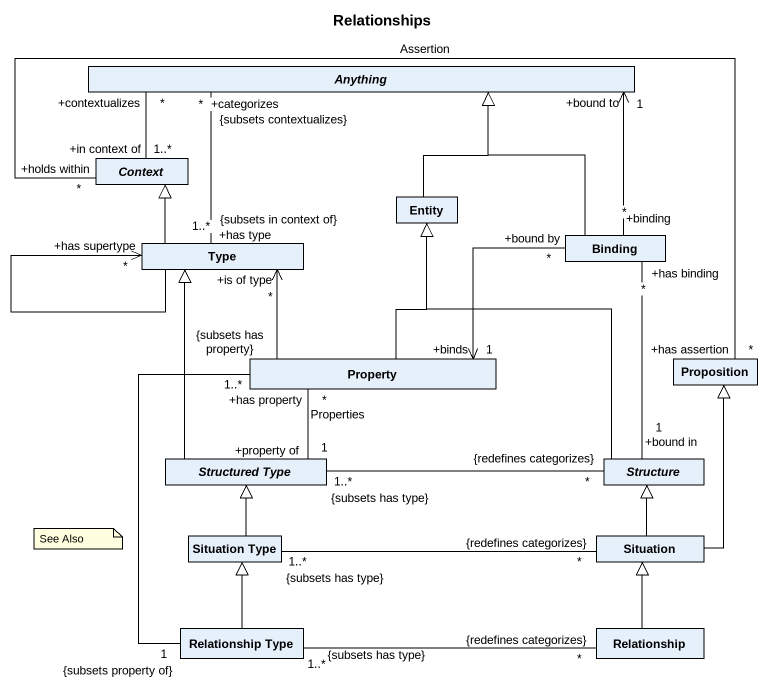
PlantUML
@startuml
title Relationships
hide circle
hide empty members
abstract class Anything
abstract class Context
class "Entity" as Entity_
class Binding
class Type
class Property
class Proposition
abstract class "Structured Type" as Structured_Type
abstract class Structure
class "Situation Type" as Situation_Type
class Situation
class "Relationship Type" as Relationship_Type
class Relationship
Context "+in context of\n1..*" -right- "+contextualizes\n*" Anything
Context "+holds within\n*" -right- "+has assertion\n*" Proposition : Assertion
Entity_ -up-|> Anything
Binding "+binding\n*" -up-> "+bound to\n1" Anything
Binding -up-|> Anything
Type "+has type\n1..*\n{subsets in context of}" -up- "+categorizes\n{subsets contextualizes}\n*" Anything
Type -up-|> Context
Type --> "+has supertype\n*" Type
Property -up-|> Entity_
Property "+binds\n1" <-right- "*\n+bound by" Binding
Property -up-> "+is of type\n*" Type
Structured_Type -up-|> Type
Structured_Type "+property of\n1" -up- "+has property\n*" Property : Properties
Structured_Type "1..*\n{subsets has type}" -right- "{redefines categorizes}\n*" Structure
Structure -up-|> Entity_
Structure "+bound in\n1" -up- "+has binding\n*" Binding
Situation_Type -up-|> Structured_Type
Situation_Type "1..*\n{subsets has type}" -right- "*\n{redefines categorizes}" Situation
Situation -up-|> Proposition
Situation -up-|> Structure
Relationship_Type "1\n{subsets property of}" -up- "1..*\n{subsets has property}" Property
Relationship_Type -up-|> Situation_Type
Relationship_Type "1..*\n{subsets has type}" -right- "{redefines categorizes}\n*" Relationship
Relationship -up-|> Situation
note as N1
  See Also
end note
@enduml
